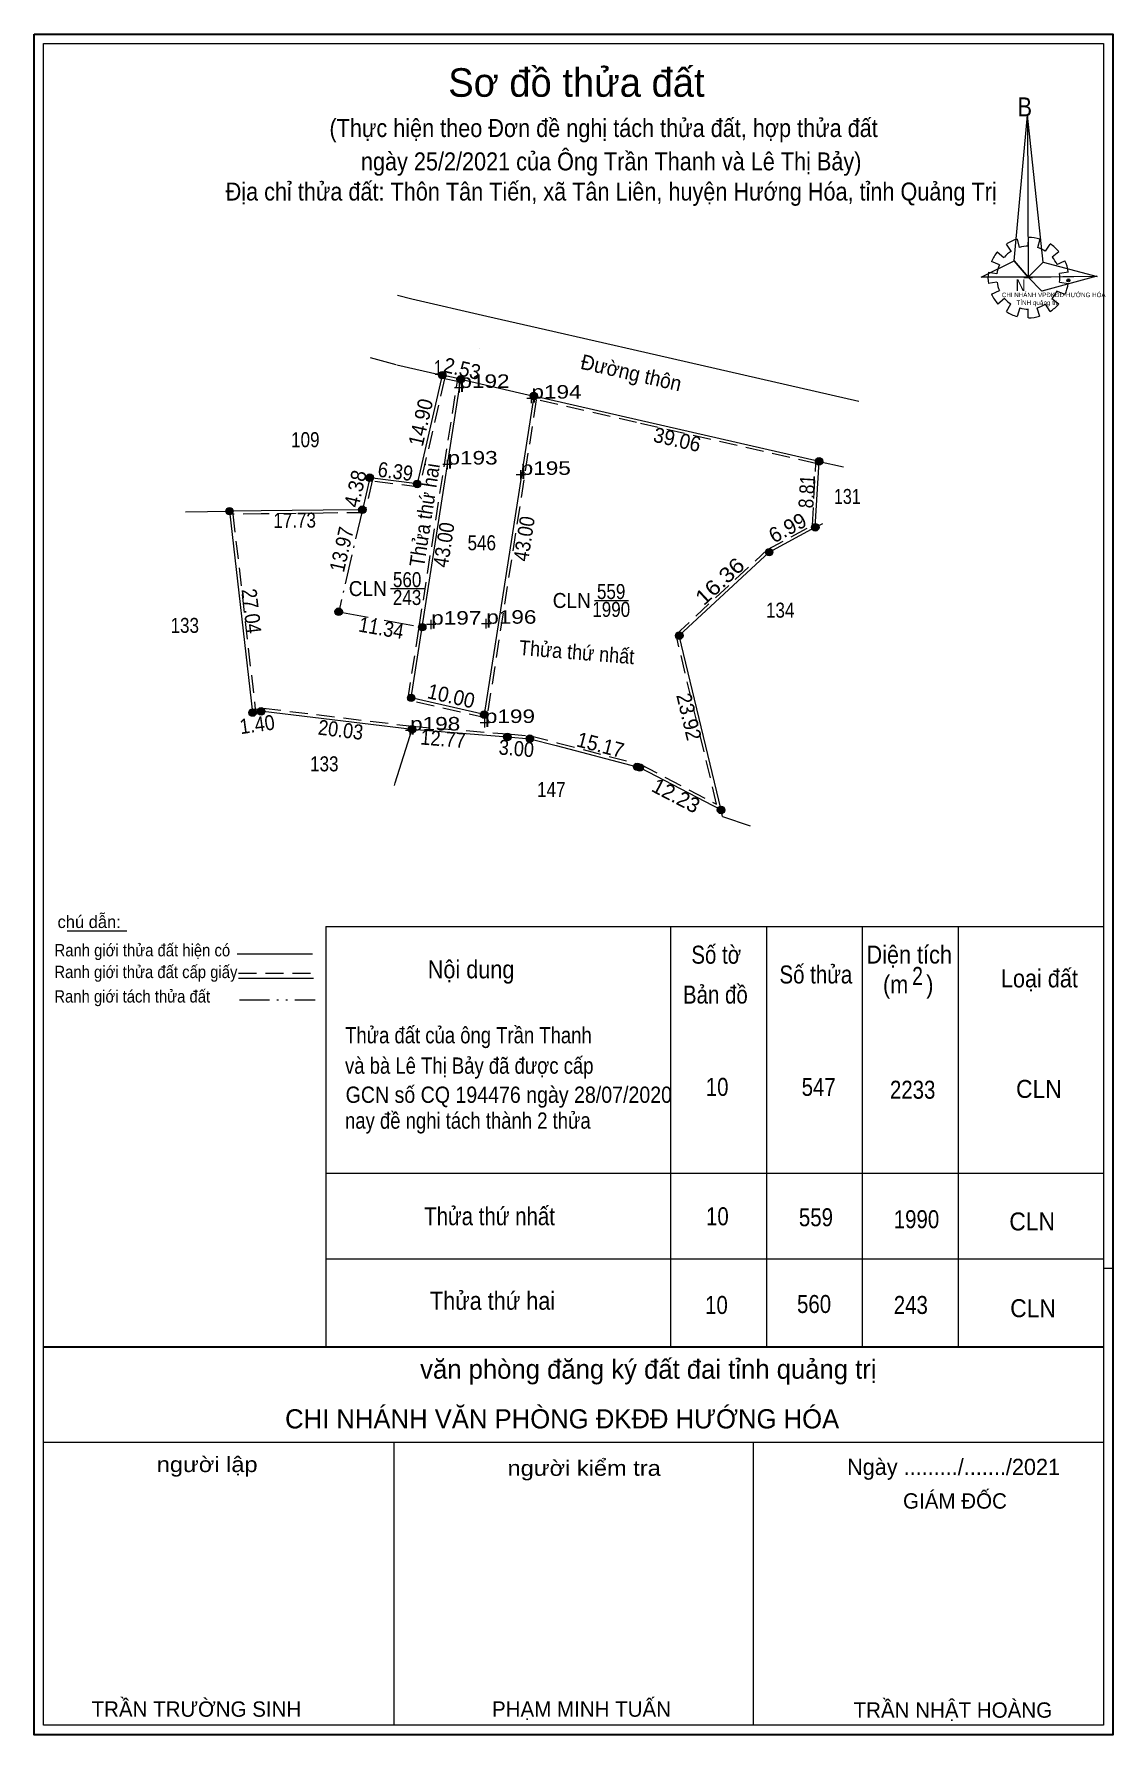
# Model space of a CAD drawing. Header units: metres. Extents: x 549058 to 549202, y 1837606 to 1837833.
import ezdxf
from ezdxf.enums import TextEntityAlignment as Align

# ---------------------------------------------------------------- set-up
doc = ezdxf.new("R2010")
doc.units = ezdxf.units.M
doc.header["$LTSCALE"] = 0.8
doc.header["$PDMODE"] = 32
doc.header["$PDSIZE"] = 0.4
for name, pattern in [('DASH_DOUBLE_DOT', [9.2, 5, -1.2, 0.3, -1.2, 0.3, -1.2]), ('DOT_DASHED', [7.7, 5, -1.2, 0.3, -1.2]), ('LONG_DASHED', [7.5, 6, -1.5]), ('MEDIUM_DASHED', [4.5, 3, -1.5])]:
    doc.linetypes.add(name, pattern=pattern)
for name, color, linetype, lineweight in [('1', 7, 'Continuous', 13), ('10', 7, 'Continuous', 13), ('13', 7, 'Continuous', 13), ('15', 7, 'Continuous', 13), ('4', 7, 'LONG_DASHED', 13), ('7', 7, 'Continuous', 13)]:
    doc.layers.add(name, color=color, linetype=linetype, lineweight=lineweight)
doc.layers.add('12', color=7, linetype='Continuous')
doc.layers.add('2', color=7, linetype='Continuous')

msp = doc.modelspace()

# ---------------------------------------------------------------- hatches: boundary and pattern name
at = {"layer": '15'}
for points in [[(549113.32, 1837787.2, 1), (549112.32, 1837787.2, 1)], [(549115.79, 1837786.64, 1), (549114.79, 1837786.64, 1)], [(549115.79, 1837786.64, 1), (549114.79, 1837786.64, 1)], [(549125.54, 1837784.41, 1), (549124.54, 1837784.41, 1)], [(549125.54, 1837784.41, 1), (549124.54, 1837784.41, 1)], [(549163.62, 1837775.7, 1), (549162.62, 1837775.7, 1)], [(549163.62, 1837775.7, 1), (549162.62, 1837775.7, 1)], [(549103.65, 1837773.52, 1), (549102.65, 1837773.52, 1)], [(549109.98, 1837772.68, 1), (549108.98, 1837772.68, 1)], [(549084.93, 1837769.05, 1), (549083.93, 1837769.05, 1)], [(549102.66, 1837769.25, 1), (549101.66, 1837769.25, 1)], [(549102.66, 1837769.25, 1), (549101.66, 1837769.25, 1)], [(549163.11, 1837766.9, 1), (549162.11, 1837766.9, 1)], [(549156.95, 1837763.59, 1), (549155.95, 1837763.59, 1)], [(549099.5, 1837755.64, 1), (549098.5, 1837755.64, 1)], [(549110.65, 1837753.58, 1), (549109.65, 1837753.58, 1)], [(549110.65, 1837753.58, 1), (549109.65, 1837753.58, 1)], [(549144.96, 1837752.46, 1), (549143.96, 1837752.46, 1)], [(549109.18, 1837744.15, 1), (549108.18, 1837744.15, 1)], [(549088.02, 1837742.19, 1), (549087.02, 1837742.19, 1)], [(549089.14, 1837742.35, 1), (549088.14, 1837742.35, 1)], [(549118.93, 1837741.92, 1), (549117.93, 1837741.92, 1)], [(549109.29, 1837739.96, 1), (549108.29, 1837739.96, 1)], [(549122.02, 1837738.94, 1), (549121.02, 1837738.94, 1)], [(549125.01, 1837738.7, 1), (549124.01, 1837738.7, 1)], [(549139.35, 1837734.95, 1), (549138.35, 1837734.95, 1)], [(549139.69, 1837734.86, 1), (549138.69, 1837734.86, 1)], [(549150.53, 1837729.2, 1), (549149.53, 1837729.2, 1)]]:
    msp.add_hatch(color=256, dxfattribs=at).paths.add_polyline_path(points)

# ---------------------------------------------------------------- linework, layer by layer
at = {"layer": '1'}
for p, q in [((549188.75, 1837803.74), (549188.12, 1837804.68)), ((549189.55, 1837805.34), (549189.83, 1837804.21)), ((549191.02, 1837804.39), (549191.05, 1837805.56)), ((549192.56, 1837805.34), (549192.28, 1837804.17)), ((549193.32, 1837803.74), (549193.95, 1837804.68)), ((549187.18, 1837801.92), (549186.13, 1837802.35)), ((549186.9, 1837803.66), (549187.77, 1837802.9)), ((549195.1, 1837803.66), (549194.23, 1837802.94)), ((549194.86, 1837801.95), (549195.91, 1837802.46)), ((549185.68, 1837800.93), (549186.83, 1837800.75)), ((549190.46, 1837800.24), (549191.58, 1837800.24)), ((549196.4, 1837800.93), (549195.21, 1837800.75)), ((549186.83, 1837799.58), (549185.68, 1837799.4)), ((549186.13, 1837797.98), (549187.18, 1837798.49)), ((549195.94, 1837797.94), (549194.79, 1837798.38)), ((549195.21, 1837799.58), (549196.4, 1837799.4)), ((549187.88, 1837797.4), (549186.97, 1837796.67)), ((549188.12, 1837795.69), (549188.72, 1837796.71)), ((549189.9, 1837796.16), (549189.55, 1837795.03)), ((549191.02, 1837794.85), (549191.02, 1837795.98)), ((549192.17, 1837796.16), (549192.52, 1837795.07)), ((549193.95, 1837795.69), (549193.32, 1837796.67)), ((549194.16, 1837797.4), (549195.1, 1837796.71)), ((549103.19, 1837789.55), (549106.62, 1837788.62)), ((549106.77, 1837788.59), (549112.82, 1837787.2)), ((549139.85, 1837790.25), (549168.4, 1837783.72)), ((549163.12, 1837775.7), (549166.39, 1837774.95)), ((549078.55, 1837768.98), (549084.43, 1837769.05)), ((549162.61, 1837766.9), (549163.61, 1837767.43)), ((549150.24, 1837728.32), (549150.03, 1837729.2)), ((549150.24, 1837728.32), (549153.91, 1837727.07)), ((549062.76, 1837713.06), (549070.71, 1837713.06)), ((549097.29, 1837713.66), (549201.07, 1837713.66)), ((549097.29, 1837713.66), (549097.29, 1837657.59)), ((549143.28, 1837713.66), (549143.28, 1837657.59)), ((549156.08, 1837713.66), (549156.08, 1837657.59)), ((549168.88, 1837713.66), (549168.88, 1837657.59)), ((549181.68, 1837713.66), (549181.68, 1837657.59)), ((549085.46, 1837709.99), (549095.5, 1837709.99)), ((549085.62, 1837706.77), (549095.64, 1837706.77)), ((549097.29, 1837680.75), (549201.07, 1837680.75)), ((549097.29, 1837669.33), (549201.07, 1837669.33)), ((549201.07, 1837668.07), (549202.34, 1837668.07)), ((549058.34, 1837656.35), (549058.34, 1837605.81)), ((549059.63, 1837644.89), (549201.07, 1837644.89)), ((549106.34, 1837644.89), (549106.34, 1837607.1)), ((549154.34, 1837644.89), (549154.34, 1837607.1))]:
    msp.add_line(p, q, dxfattribs=at)
at = {"layer": '1', "linetype": 'MEDIUM_DASHED'}
msp.add_line((549085.62, 1837707.45), (549095.72, 1837707.45), dxfattribs=at)
at = {"layer": '1', "linetype": 'DASH_DOUBLE_DOT'}
msp.add_line((549085.77, 1837703.88), (549095.85, 1837703.88), dxfattribs=at)
at = {"layer": '1', "lineweight": 35}
msp.add_line((549059.63, 1837657.59), (549201.07, 1837657.59), dxfattribs=at)
msp.add_lwpolyline([(549058.34, 1837832.7), (549202.34, 1837832.7), (549202.34, 1837605.82), (549058.34, 1837605.82)], close=True, dxfattribs=at)
at = {"layer": '1'}
for points in [[(549058.34, 1837605.81), (549058.34, 1837832.69), (549202.34, 1837832.69), (549202.34, 1837605.81)], [(549058.34, 1837605.81), (549058.34, 1837832.69), (549202.34, 1837832.69), (549202.34, 1837605.81)], [(549201.06, 1837657.59), (549201.06, 1837607.1), (549059.62, 1837607.1), (549059.62, 1837831.42), (549201.06, 1837831.42)], [(549190.95, 1837821.88), (549191.02, 1837800.28), (549189.14, 1837802.43)], [(549190.95, 1837821.88), (549191.02, 1837800.28), (549193.01, 1837802.28)], [(549184.74, 1837800.28), (549189.14, 1837802.43), (549191.02, 1837800.28)], [(549200.23, 1837800.35), (549191.02, 1837800.28), (549193.01, 1837802.28)], [(549200.17, 1837800.39), (549192.84, 1837798.42), (549191.02, 1837800.28)]]:
    msp.add_lwpolyline(points, close=True, dxfattribs=at)
for points in [[(549106.85, 1837797.88), (549108.75, 1837797.37), (549118.76, 1837795.07)], [(549118.76, 1837795.07), (549126.62, 1837793.27), (549139.85, 1837790.25)], [(549106.43, 1837732.46), (549106.54, 1837732.83), (549108.79, 1837739.96)]]:
    msp.add_lwpolyline(points, dxfattribs=at)
at = {"layer": '1', "linetype": 'MEDIUM_DASHED'}
msp.add_lwpolyline([(549128.14, 1837738.17), (549138.95, 1837735.34), (549139.34, 1837735.24), (549149.44, 1837729.96), (549144.02, 1837752.59), (549156.22, 1837763.92), (549162.22, 1837767.15), (549162.7, 1837775.39), (549138.76, 1837780.86), (549125.37, 1837783.92), (549118.76, 1837741.43), (549108.23, 1837743.84), (549109.75, 1837753.64), (549114.84, 1837786.33), (549113.12, 1837786.72), (549109.79, 1837772.24), (549103.46, 1837773.08), (549102.48, 1837768.85), (549096.94, 1837768.79), (549088.64, 1837768.69), (549084.88, 1837768.65), (549087.87, 1837742.64), (549088.59, 1837742.75), (549088.91, 1837742.78), (549108.83, 1837740.36), (549121.55, 1837739.34), (549124.58, 1837739.1)], close=True, dxfattribs=at)
at = {"layer": '1'}
for centre, major_axis, start_param, end_param in [((549191.0378, 1837800.2007), (5.3839, 0), 1.84955988, 2.13900916), ((549191.0378, 1837800.2007), (5.3839, 0), 1.27924208, 1.56332225), ((549191.0378, 1837800.2007), (5.3839, 0), 0.71056237, 0.99687234), ((549191.0378, 1837800.2007), (5.3839, 0), 2.43958176, 2.72400246), ((549191.0378, 1837800.2007), (4.2195, 0), 2.13373541, 2.44496261), ((549191.0378, 1837800.2007), (4.2195, 0), 1.56985589, 1.85611068), ((549191.0378, 1837800.2007), (4.2195, 0), 1.00270906, 1.2755622), ((549191.0378, 1837800.2007), (4.2195, 0), 0.42678376, 0.70646463), ((549191.0378, 1837800.2007), (5.3839, 0), 0.1390515, 0.43393316), ((549191.0378, 1837800.2007), (5.3839, 0), 3.00667928, 3.29139349), ((549191.0378, 1837800.2007), (4.2195, 0), 2.72368549, 3.01515824), ((549191.0378, 1837800.2007), (4.2195, 0), 6.13558388, 6.41618463), ((549191.0378, 1837800.2007), (5.3839, 0), 3.56988637, 3.85691866), ((549191.0378, 1837800.2007), (4.2195, 0), 3.28229955, 3.56105054), ((549191.0378, 1837800.2007), (4.2195, 0), 5.56137327, 5.83951437), ((549191.0378, 1837800.2007), (5.3839, 0), 5.85230288, 6.13839648), ((549191.0378, 1837800.2007), (4.2195, 0), 3.86077574, 4.13258255), ((549191.007, 1837800.1687), (5.3839, 0), 4.1470906, 4.43659307), ((549191.0378, 1837800.2007), (4.2195, 0), 4.43854677, 4.71314001), ((549191.0378, 1837800.2007), (4.2195, 0), 4.99087134, 5.28933161), ((549191.0378, 1837800.2007), (5.3839, 0), 5.28561416, 5.56798705), ((549191.0378, 1837800.2007), (5.3839, 0), 4.71301008, 4.99761054)]:
    msp.add_ellipse(centre, major_axis=major_axis, ratio=0.995001, start_param=start_param, end_param=end_param, dxfattribs=at)
msp.add_point((549196.4, 1837799.84), dxfattribs=at)
at = {"layer": '10'}
msp.add_line((549115.29, 1837786.64), (549125.04, 1837784.41), dxfattribs=at)
msp.add_lwpolyline([(549163.12, 1837775.7), (549138.85, 1837781.25), (549125.04, 1837784.41), (549118.43, 1837741.92), (549108.68, 1837744.15), (549110.15, 1837753.58), (549115.29, 1837786.64), (549112.82, 1837787.2), (549109.48, 1837772.68), (549103.15, 1837773.52), (549102.16, 1837769.25), (549096.94, 1837769.19), (549088.64, 1837769.09), (549084.43, 1837769.05), (549087.52, 1837742.19), (549088.64, 1837742.35), (549088.91, 1837742.38), (549108.79, 1837739.96), (549121.52, 1837738.94), (549124.51, 1837738.7), (549128.04, 1837737.78), (549138.85, 1837734.95), (549139.19, 1837734.86), (549150.03, 1837729.2), (549144.46, 1837752.46), (549156.45, 1837763.59), (549162.61, 1837766.9)], close=True, dxfattribs=at)
at = {"layer": '10', "linetype": 'DOT_DASHED'}
msp.add_lwpolyline([(549102.16, 1837769.25), (549099, 1837755.64), (549110.15, 1837753.58)], dxfattribs=at)
at = {"layer": '13'}
for p, q in [((549105.91, 1837758.73), (549110.45, 1837758.73)), ((549133.13, 1837757.14), (549137.68, 1837757.14))]:
    msp.add_line(p, q, dxfattribs=at)
at = {"layer": '15'}
for centre in [(549112.82, 1837787.2), (549115.29, 1837786.64), (549115.29, 1837786.64), (549125.04, 1837784.41), (549125.04, 1837784.41), (549163.12, 1837775.7), (549163.12, 1837775.7), (549103.15, 1837773.52), (549109.48, 1837772.68), (549084.43, 1837769.05), (549102.16, 1837769.25), (549102.16, 1837769.25), (549162.61, 1837766.9), (549156.45, 1837763.59), (549099, 1837755.64), (549110.15, 1837753.58), (549110.15, 1837753.58), (549144.46, 1837752.46), (549108.68, 1837744.15), (549087.52, 1837742.19), (549088.64, 1837742.35), (549118.43, 1837741.92), (549108.79, 1837739.96), (549121.52, 1837738.94), (549124.51, 1837738.7), (549138.85, 1837734.95), (549139.19, 1837734.86), (549150.03, 1837729.2)]:
    msp.add_circle(centre, 0.5, dxfattribs=at)
at = {"layer": '4'}
msp.add_line((549117.75, 1837790.69), (549117.76, 1837790.69), dxfattribs=at)
at = {"layer": '7'}
for p, q in [((549115.73, 1837785.51), (549114.48, 1837785.51)), ((549115.11, 1837784.88), (549115.11, 1837786.13)), ((549125.34, 1837784.07), (549124.09, 1837784.07)), ((549124.72, 1837783.45), (549124.72, 1837784.7)), ((549114.14, 1837775.27), (549112.89, 1837775.27)), ((549113.52, 1837774.65), (549113.52, 1837775.9)), ((549123.92, 1837773.9), (549122.67, 1837773.9)), ((549123.29, 1837773.28), (549123.29, 1837774.53)), ((549111.35, 1837753.3), (549111.35, 1837754.55)), ((549118.7, 1837753.42), (549118.7, 1837754.67)), ((549111.97, 1837753.92), (549110.72, 1837753.92)), ((549119.33, 1837754.04), (549118.08, 1837754.04)), ((549118.51, 1837740.18), (549118.51, 1837741.43)), ((549109.15, 1837739.8), (549107.9, 1837739.8)), ((549108.53, 1837739.18), (549108.53, 1837740.42)), ((549119.13, 1837740.81), (549117.88, 1837740.81))]:
    msp.add_line(p, q, dxfattribs=at)

# ---------------------------------------------------------------- texts
at = {"layer": '1'}
for s, height, p in [('Sơ đồ thửa đất', 3.808, (549130.73, 1837824.33)), ('Ngày ........./......./2021', 2.16, (549181.065, 1837640.49))]:
    msp.add_text(s, height=height, dxfattribs=at).set_placement(p, align=Align.CENTER)
for s, height, width, p in [('B', 2.536, 0.85, (549189.61, 1837821.71)), ('N', 1.585, 0.85, (549189.35, 1837798.4)), ('TỈNH quảng trị', 0.6, 1.05, (549189.45, 1837796.56)), ('Ranh giới thửa đất hiện có ', 1.646, 0.9, (549061.08, 1837709.67)), ('Nội dung', 2.4, 0.9, (549110.89, 1837706.74)), ('Số tờ', 2.4, 0.85, (549146.07, 1837708.69)), ('Diện tích', 2.4, 0.9, (549169.45, 1837708.71)), ('Ranh giới thửa đất cấp giấy', 1.646, 0.9, (549061.06, 1837706.77)), ('Số thửa', 2.4, 0.85, (549157.83, 1837706.05)), ('(m   )', 2.4, 0.9, (549171.64, 1837704.73)), ('2', 2.4, 0.8, (549175.54, 1837705.86)), ('Loại đất', 2.4, 0.9, (549187.38, 1837705.53)), ('Ranh giới tách thửa đất', 1.646, 0.9, (549061.05, 1837703.51)), ('Bản đồ', 2.4, 0.85, (549144.95, 1837703.37)), ('Thửa đất của ông Trần Thanh', 2.17, 0.85, (549099.86, 1837698.07)), ('và bà Lê Thị Bảy đã được cấp ', 2.17, 0.85, (549099.85, 1837694.01)), ('10', 2.4, 0.85, (549147.99, 1837691.06)), ('547', 2.4, 0.85, (549160.79, 1837691.06)), ('GCN số CQ 194476 ngày 28/07/2020', 2.17, 0.9, (549099.93, 1837690.13)), ('2233', 2.4, 0.85, (549172.57, 1837690.68)), ('CLN', 2.4, 0.95, (549189.4, 1837690.79)), ('nay đề nghi tách thành 2 thửa', 2.17, 0.85, (549099.85, 1837686.68)), ('Thửa thứ nhất', 2.4, 0.85, (549110.41, 1837673.81)), ('10', 2.4, 0.85, (549148.02, 1837673.8)), ('559', 2.4, 0.85, (549160.42, 1837673.67)), ('1990', 2.4, 0.85, (549173.08, 1837673.41)), ('CLN', 2.4, 0.95, (549188.5, 1837673.11)), ('Thửa thứ hai', 2.4, 0.9, (549111.18, 1837662.53)), ('10', 2.4, 0.85, (549147.9, 1837661.97)), ('560', 2.4, 0.85, (549160.17, 1837662.1)), ('243', 2.4, 0.85, (549173.08, 1837661.97)), ('CLN', 2.4, 0.95, (549188.62, 1837661.54))]:
    msp.add_text(s, height=height, dxfattribs=dict(at, width=width)).set_placement(p)
for s, height, width, p in [('(Thực hiện theo Đơn đề nghị tách thửa đất, hợp thửa đất ', 2.4, 0.9, (549134.76, 1837818.96)), ('ngày 25/2/2021 của Ông Trần Thanh và Lê Thị Bảy)', 2.4, 0.9, (549135.37, 1837814.51)), ('Địa chỉ thửa đất: Thôn Tân Tiến, xã Tân Liên, huyện Hướng Hóa, tỉnh Quảng Trị', 2.4, 0.9, (549135.37, 1837810.49)), ('109', 2, 0.85, (549094.55, 1837777.59)), ('131', 2, 0.8, (549166.885, 1837770.02)), ('546', 2, 0.85, (549118.1, 1837763.84)), ('134', 2, 0.85, (549157.925, 1837754.85)), ('133', 2, 0.85, (549078.46, 1837752.82)), ('133', 2, 0.85, (549097.08, 1837734.35)), ('147', 2, 0.85, (549127.38, 1837730.91))]:
    msp.add_text(s, height=height, dxfattribs=dict(at, width=width)).set_placement(p, align=Align.CENTER)
for s, height, p in [('CHI NHÁNH VPĐKĐĐ-HƯỚNG HÓA', 0.5998, (549187.51, 1837797.6)), ('chú dẫn:', 1.646, (549061.48, 1837713.45))]:
    msp.add_text(s, height=height, dxfattribs=at).set_placement(p)
for s, height, width, p in [(' 1', 2, 0.75, (549112.84, 1837787.2)), ('người lập', 2.048, 1.15, (549088.18, 1837640.88)), ('người kiểm tra', 2.048, 1.15, (549141.99, 1837640.38))]:
    msp.add_text(s, height=height, dxfattribs=dict(at, width=width)).set_placement(p, align=Align.RIGHT)
for s, rotation, width, p in [('2.53', 347.226, 0.95, (549115.2639, 1837787.0918)), ('Đường thôn', 347.122, 0.95, (549137.8221, 1837786.5437)), ('14.90', 77.046, 0.95, (549110.9252, 1837780.6758)), ('39.06', 347.116, 0.95, (549143.957, 1837777.6308)), ('6.39', 352.441, 0.9, (549106.4485, 1837773.367)), ('Thửa thứ hai', 81.158, 0.9, (549111.4624, 1837768.3863)), ('4.38', 76.947, 0.95, (549102.2039, 1837771.8291)), ('8.81', 86.683, 0.85, (549162.4676, 1837771.6121)), ('17.73', 0.646, 0.85, (549093.1337, 1837766.8324)), ('43.00', 81.158, 0.9, (549124.7423, 1837765.2263)), ('13.97', 77.013, 0.9, (549100.3688, 1837763.7303)), ('43.00', 81.158, 0.9, (549114.0216, 1837764.4113)), ('16.36', 42.87, 1.15, (549150.5447, 1837758.9728)), ('27.04', 276.563, 0.9, (549086.3764, 1837755.6093)), ('11.34', 350.033, 0.9, (549104.5169, 1837752.4945)), ('Thửa thứ nhất', 355.411, 0.9, (549130.695, 1837749.2536)), ('10.00', 347.117, 0.95, (549113.797, 1837743.4285)), ('23.92', 283.467, 0.95, (549144.7833, 1837741.4079)), ('1.40', 7.784, 0.9, (549088.2546, 1837739.6246)), ('20.03', 353.06, 0.9, (549099.1492, 1837738.8998)), ('12.77', 355.419, 0.9, (549112.8551, 1837737.694)), ('15.17', 345.341, 0.95, (549133.6869, 1837736.9056)), ('3.00', 355.411, 0.9, (549122.645, 1837736.4126))]:
    msp.add_text(s, height=2, rotation=rotation, dxfattribs=dict(at, width=width)).set_placement(p, align=Align.CENTER)
for s, rotation, p in [('6.99', 28.251, (549159.3817, 1837765.9574)), ('12.23', 332.429, (549143.5622, 1837730.2225))]:
    msp.add_text(s, height=2, rotation=rotation, dxfattribs=at).set_placement(p, align=Align.CENTER)
for s, height, p in [('văn phòng đăng ký đất đai tỉnh quảng trị', 2.56, (549170.78, 1837653.33)), ('CHI NHÁNH VĂN PHÒNG ĐKĐĐ HƯỚNG HÓA', 2.56, (549165.8, 1837646.7)), ('GIÁM ĐỐC', 2.05, (549188.18, 1837636)), ('TRẦN TRƯỜNG SINH', 2.05, (549094.01, 1837608.24)), ('PHẠM MINH TUẤN', 2.048, (549143.35, 1837608.24)), ('TRẦN NHẬT HOÀNG', 2.05, (549194.22, 1837608.11))]:
    msp.add_text(s, height=height, dxfattribs=at).set_placement(p, align=Align.RIGHT)
at = {"layer": '12', "width": 1.25}
for s, p in [('p192', (549115.11, 1837785.5)), ('p194', (549124.72, 1837784.07)), ('p193', (549113.52, 1837775.28)), ('p195', (549123.29, 1837773.9)), ('p197', (549111.35, 1837753.92)), ('p196', (549118.7, 1837754.04)), ('p198', (549108.53, 1837739.8)), ('p199', (549118.51, 1837740.8))]:
    msp.add_text(s, height=1.8, dxfattribs=at).set_placement(p)
at = {"layer": '13', "width": 0.85}
for s, p in [('560', (549108.14, 1837758.92)), ('559', (549135.365, 1837757.33))]:
    msp.add_text(s, height=2, dxfattribs=at).set_placement(p, align=Align.CENTER)
at = {"layer": '2', "width": 0.95}
for p in [(549105.43, 1837757.73), (549132.65, 1837756.14)]:
    msp.add_text('CLN', height=2, dxfattribs=at).set_placement(p, align=Align.RIGHT)
at = {"layer": '4', "width": 0.85}
for s, p in [('243', (549108.13, 1837756.54)), ('1990', (549135.375, 1837754.95))]:
    msp.add_text(s, height=2, dxfattribs=at).set_placement(p, align=Align.CENTER)

doc.saveas('drawing.dxf')
